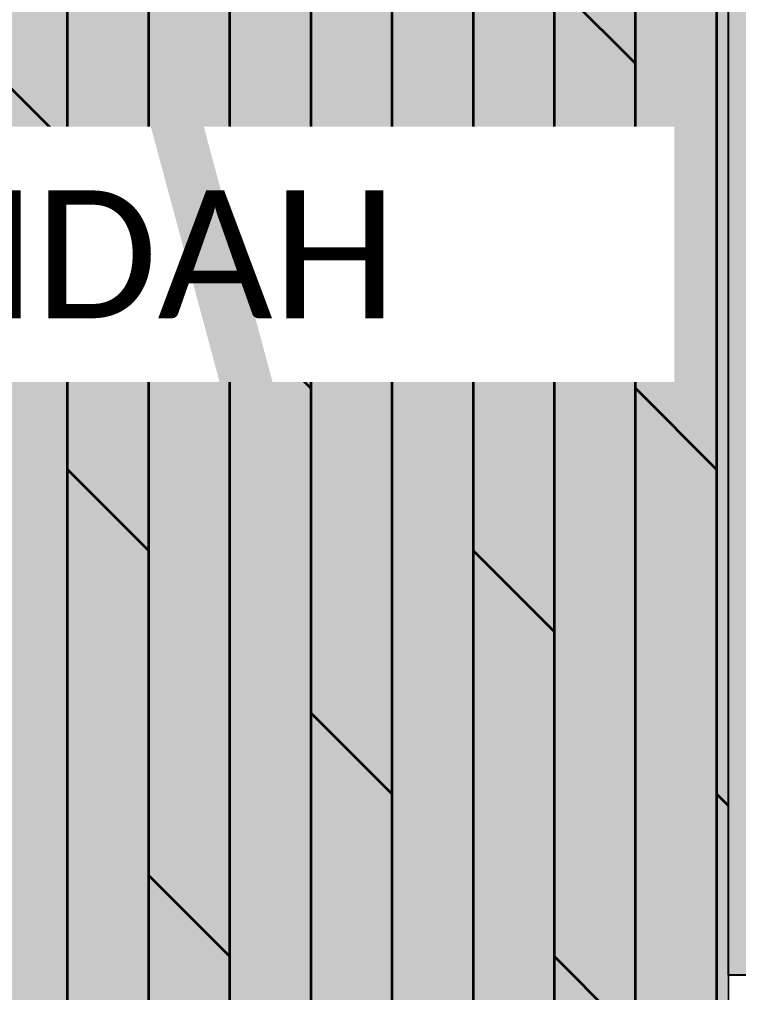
# Model space of a CAD drawing. Header units: millimetres. Extents: x -176651 to 424033, y -469666 to 486614.
# Drawn here: x 172358 to 172921, y 63536 to 64298 of the extents above; entities that cross this region are included whole.
import ezdxf

# ---------------------------------------------------------------- set-up
doc = ezdxf.new("R2010")
doc.units = ezdxf.units.MM
doc.linetypes.add('1625E_Roof Plan$0$DASHED', pattern=[0.75, 0.5, -0.25])
for name, color, linetype in [('1625_East Villa$0$ad-Elevation 10', 8, 'Continuous'), ('1625_East Villa$0$ad-Text main', 8, 'Continuous'), ('1625_East Villa$0$ad-Verandah', 8, 'Continuous'), ('1625E_Roof Plan$0$ad-Secondary Roof', 8, 'Continuous'), ('ad-Plinth', 8, 'Continuous'), ('ad-Verandah', 33, 'Continuous')]:
    doc.layers.add(name, color=color, linetype=linetype)
doc.layers.add('1625_East Villa$0$ad-Landscape', color=8, linetype='Continuous', lineweight=35)
doc.styles.add('1625_East Villa$0$Standard', font='calibril.ttf')

# ---------------------------------------------------------------- blocks, each defined once
blk = doc.blocks.new('A$C92fa9908')
at = {"layer": 'ad-Verandah', "lineweight": 9}
blk.add_lwpolyline([(12120, 13620), (13650, 13620), (13650, 8645), (12120, 8645)], close=True, dxfattribs=at)
blk = doc.blocks.new('zw$C194')
at = {"layer": 'ad-Plinth', "ltscale": 5}
blk.add_blockref('A$C92fa9908', (-32575.89, -375453.88), dxfattribs=at)
blk = doc.blocks.new('1625_East Villa$0$zw$959F')
at = {"transparency": 33554559}
h = blk.add_hatch(color=43, dxfattribs=at)
h.dxf.hatch_style = 1
h.paths.add_polyline_path([(0, 0), (1530, 0), (1530, -4975), (0, -4975)])
h = blk.add_hatch(dxfattribs=at)
h.set_pattern_fill('GRASS', color=74, angle=180)
h.set_pattern_definition([(270, (2430, 4e-12), (17.96051, -17.96051), [4.7625, -31.15852]), (225, (2430, 4e-12), (17.96051, -17.96051), [4.7625, -20.6375]), (315, (2430, 4e-12), (17.96051, 17.96051), [4.7625, -20.6375])])
h.paths.add_polyline_path([(2430, -3375), (1530, -3375), (1530, 0), (2430, 0)])
h = blk.add_hatch(color=256, dxfattribs=at)
h.dxf.hatch_style = 1
h.set_gradient(color1=(153, 204, 0), color2=(63, 127, 0), tint=1, name='INVSPHERICAL')
h.paths.add_polyline_path([(2430, -3375), (1530, -3375), (1530, 0), (2430, 0)])
at = {"layer": '1625_East Villa$0$ad-Landscape', "transparency": 33554687}
h = blk.add_hatch(dxfattribs=at)
h.set_pattern_fill('DOLMIT', color=44, scale=10, angle=270)
h.set_pattern_definition([(270, (-454666.75, 133732.39), (63.5, -1e-14), []), (315, (-454666.75, 133732.4), (126.999913, 126.999913), [89.80256, -179.60512])])
h.paths.add_polyline_path([(0, 0), (1530, 0), (1530, -4975), (0, -4975)])
at = {"layer": '1625_East Villa$0$ad-Elevation 10'}
blk.add_lwpolyline([(2430, -3375), (1530, -3375), (1530, 0), (2430, 0)], close=True, dxfattribs=at)
at = {"layer": '1625_East Villa$0$ad-Verandah', "lineweight": 9}
for points in [[(0, 0), (1530, 0), (1530, -4975), (0, -4975)], [(1830, -4975), (1530, -4975), (1530, -3375), (1830, -3375)]]:
    blk.add_lwpolyline(points, close=True, dxfattribs=at)
at = {"layer": '1625_East Villa$0$ad-Text main', "insert": (725.68, -2811.38), "char_height": 100, "width": 1424.1947, "attachment_point": 5, "style": '1625_East Villa$0$Standard', "bg_fill": 2}
blk.add_mtext("\\pxqj;5' WIDE VERANDAH", dxfattribs=at)
blk = doc.blocks.new('1625E_Roof Plan')
at = {"layer": '1625E_Roof Plan$0$ad-Secondary Roof', "linetype": '1625E_Roof Plan$0$DASHED', "ltscale": 2, "const_width": 40}
blk.add_lwpolyline([(13950, 14220), (13138.33, 11207.5), (13950, 8195)], close=True, dxfattribs=at)
blk = doc.blocks.new('1625_East Villa')
at = {"layer": '1625_East Villa$0$ad-Verandah'}
blk.add_blockref('1625_East Villa$0$zw$959F', (12120, 13620), dxfattribs=at)
blk.add_blockref('1625E_Roof Plan', (0, 0))
blk = doc.blocks.new("All Plot's Villa Plans")
at = {"ltscale": 5}
blk.add_blockref('1625_East Villa', (159262.93, 53304.9), dxfattribs=at)

msp = doc.modelspace()

# ---------------------------------------------------------------- block references
at = {"ltscale": 5}
msp.add_blockref("All Plot's Villa Plans", (0, 0), dxfattribs=at)

# ---------------------------------------------------------------- next in the draw order: block references
msp.add_blockref('zw$C194', (191838.82, 428758.78), dxfattribs=at)

doc.saveas('drawing.dxf')
